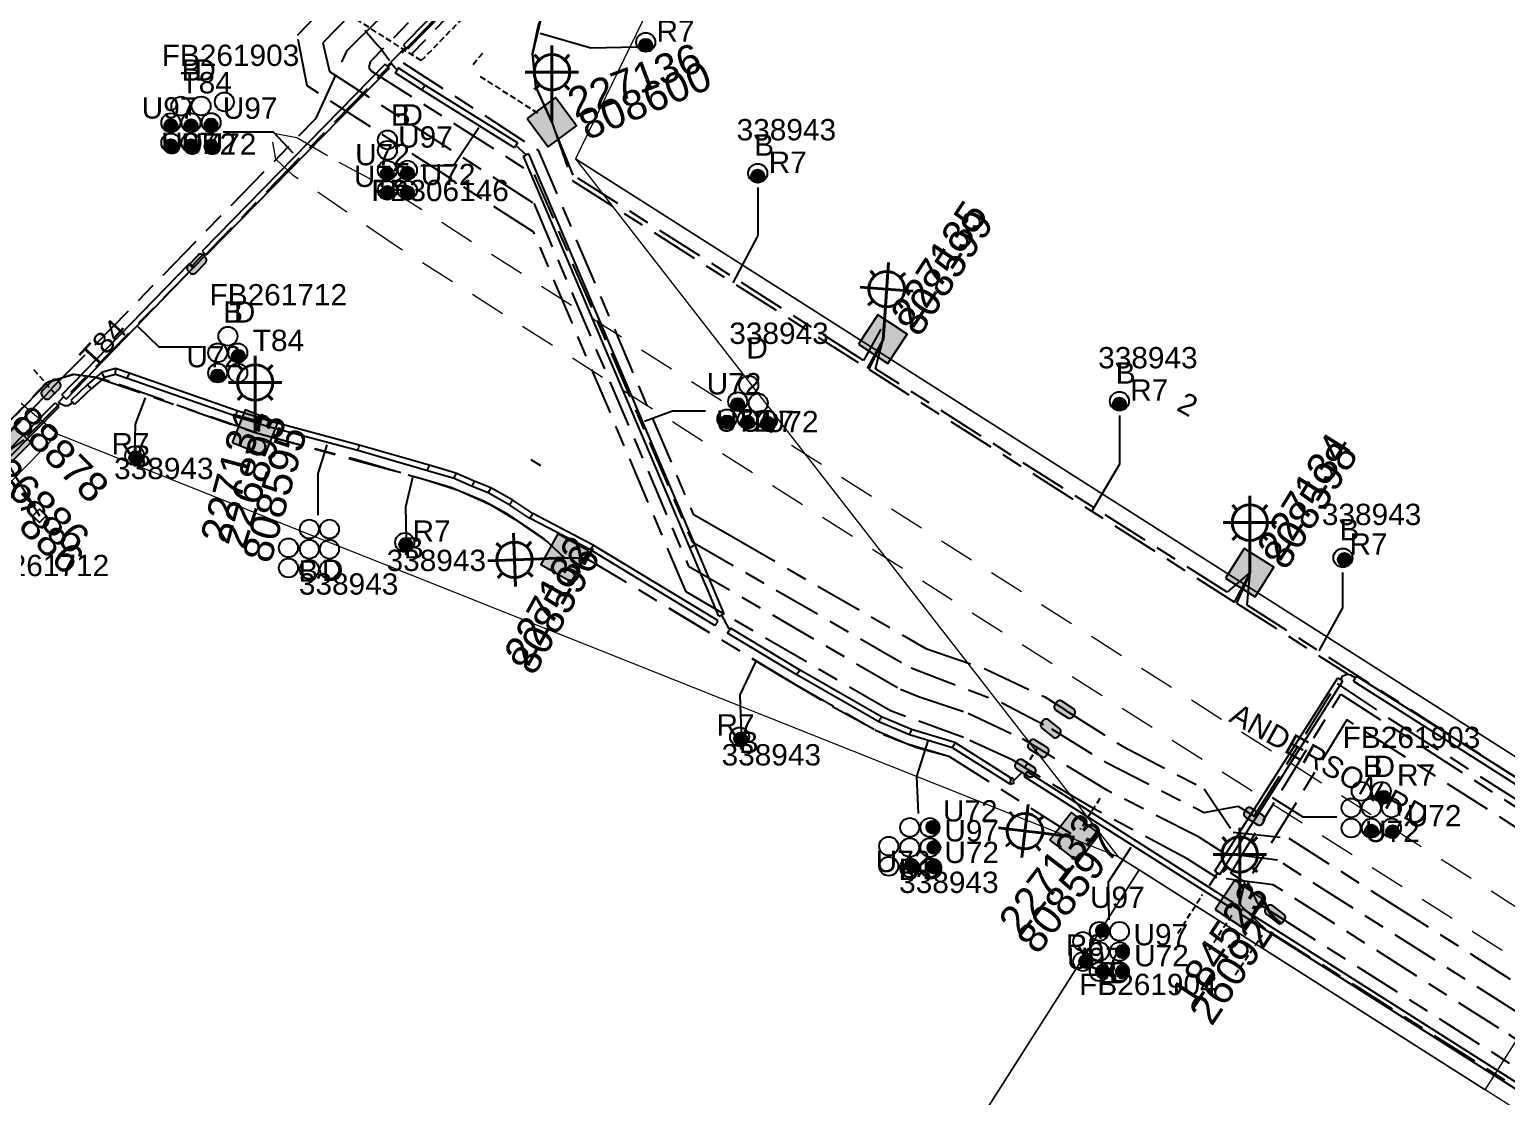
# Model space of a CAD drawing. Header units: metres. Extents: x 0 to 294317, y 0 to 6233398.
# Drawn here: x 292527 to 292651.6, y 6232156.4 to 6232246.5 of the extents above; entities that cross this region are included whole.
import ezdxf
from ezdxf.enums import TextEntityAlignment as Align

# ---------------------------------------------------------------- set-up
doc = ezdxf.new("R2010")
doc.units = ezdxf.units.M
for name, pattern in [('Cable Exist UG', [8.2, 4, -1.2, 1.8, -1.2]), ('Dash', [5, 3, -2]), ('DASHED', [0.75, 0.5, -0.25])]:
    doc.linetypes.add(name, pattern=pattern)
doc.layers.get('0').update_dxf_attribs({"color": 6})
for name, color, linetype in [('_User Miscellaneous2', 7, 'Continuous'), ('Duct_SP_EXT', 7, 'Continuous'), ('Equip_HV_EXT', 7, 'Continuous'), ('Equip_LV_EXT', 7, 'Continuous'), ('Equip_SP_SL_EXT', 7, 'Continuous'), ('Mains_HV_EXT', 7, 'Continuous'), ('Mains_LV_EXT', 7, 'Continuous'), ('Mains_SL_EXT', 7, 'Continuous'), ('Services_SP_EXT', 7, 'Continuous'), ('SupportsUG_SP_LV_EXT', 7, 'Continuous'), ('SupportsUG_SP_LV_SL_EXT', 7, 'Continuous'), ('Trench_SP_EXT', 7, 'Continuous')]:
    doc.layers.add(name, color=color, linetype=linetype)
for name, color, linetype, lineweight in [('Cadastre Developer_SP_EXT', 9, 'Continuous', 5), ('Cadastre Land Parcels_SP_EXT', 9, 'Continuous', 5), ('Cadastre Roads_SP_EXT', 9, 'Continuous', 5)]:
    doc.layers.add(name, color=color, linetype=linetype, lineweight=lineweight)
doc.layers.add('UNKNOWN_FEATURES', color=1, linetype='DASHED', plot=False)
doc.styles.add('COLUMN_LABEL', font='arial.ttf')
doc.styles.add('iecARIAL', font='arial.ttf', dxfattribs={"height": 2})
doc.styles.add('POLE_LABEL', font='arial.ttf')
doc.styles.get("Standard").update_dxf_attribs({"font": 'arial.ttf'})

# ---------------------------------------------------------------- blocks, each defined once
blk = doc.blocks.new('COLUMN_EXT')
blk.add_hatch(color=256).paths.add_polyline_path([(-1.49, 1.48), (-1.49, -1.49), (1.48, -1.49), (1.48, 1.48)])
blk.add_lwpolyline([(-1.49, -1.49), (1.48, -1.49), (1.48, 1.48), (-1.49, 1.48)], close=True)
for tag, height, style, flags, p in [('ASSET_NUM', 2.5, 'COLUMN_LABEL', 8, (2, 2)), ('STRUCTURE_PLANT_NUMBER', 0.2, 'POLE_LABEL', 9, (1.81, 0.03)), ('STREET_CODE', 0.2, 'COLUMN_LABEL', 9, (1.81, -0.2))]:
    blk.add_attdef(tag, text='', height=height, dxfattribs=dict(style=style, flags=flags)).set_placement(p, align=Align.MIDDLE_LEFT)
at = {"flags": 9}
for tag, p in [('COLUMN_TYPE', (1.81, -0.4)), ('OWNED_BY', (1.81, -0.6)), ('STATE', (1.81, -0.8)), ('USAGE', (1.81, -1)), ('LEGEND', (1.81, -1.2)), ('STREETNAME', (1.81, -1.6)), ('SUBURB', (1.81, -1.8)), ('LOCATION', (1.81, -1.4)), ('NOTES', (1.81, -2))]:
    blk.add_attdef(tag, text='', height=0.2, dxfattribs=at).set_placement(p, align=Align.MIDDLE_LEFT)
at = {"flags": 1}
blk.add_attdef('Z', (1.81, -2.35), '', height=0.2, dxfattribs=at)
blk = doc.blocks.new('PILLAR_EXT')
blk.add_hatch(color=256).paths.add_polyline_path([(-2.475, 0.99), (-2.475, -0.99), (2.475, -0.99), (2.475, 0.99)])
blk.add_lwpolyline([(-2.475, -0.99), (2.475, -0.99), (2.475, 0.99), (-2.475, 0.99)], close=True)
at = {"style": 'iecARIAL', "flags": 8}
blk.add_attdef('ASSET_NUM', (1.5, 3.5), '', height=2.5, dxfattribs=at)
for tag, p, flags in [('OWNED_BY', (0, -0.2), 9), ('STATE', (0, -0.4), 9), ('SUPPORT_TYPE', (0, -0.6), 9), ('USAGE', (0, -0.8), 9), ('LEGEND', (0, -1), 9), ('LOCATION', (0, -1.2), 9), ('NOTES', (0, -1.4), 9), ('STREETNAME', (0, -1.8), 9), ('SUBURB', (0, -2), 1), ('PARENT', (0, -1.6), 9)]:
    blk.add_attdef(tag, p, '', height=0.2, dxfattribs=dict(flags=flags))
blk = doc.blocks.new('DUCT_EXT')
blk.add_circle((0, 0.8), 0.8)
at = {"flags": 1}
blk.add_attdef('Z', (0, 0), '', height=0.2, dxfattribs=at)
at = {"flags": 9}
for tag, p in [('DUCT_CODE', (0, 0)), ('XSECT_TYPE', (0, -0.2)), ('STATE', (0, -0.6)), ('FB_REFERENCE', (0, -0.4)), ('NOTES', (0, -0.8))]:
    blk.add_attdef(tag, text='', height=0.2, dxfattribs=at).set_placement(p, align=Align.MIDDLE_LEFT)
blk = doc.blocks.new('SL_LANTERN_EXT')
at = {"lineweight": 40}
for p, q in [((0, 1.97), (0, 6.47)), ((-1.46, 5.68), (-1.06, 5.28)), ((1.46, 5.68), (1.06, 5.28)), ((-2.25, 4.22), (2.25, 4.22)), ((-1.46, 2.76), (-1.06, 3.16)), ((0, 0), (0, 2.72)), ((1.46, 2.76), (1.06, 3.16))]:
    blk.add_line(p, q, dxfattribs=at)
blk.add_circle((0, 4.22), 1.5, dxfattribs=at)
at = {"style": 'iecARIAL', "flags": 8}
blk.add_attdef('ASSET_NUM', (1.5, 1.5), '', height=2.5, dxfattribs=at)
for tag, p, height, flags in [('CONSTRUCTED_VOLTAGE', (0.98, -0.65), 0.2, 9), ('CONTROL_TYPE', (0.98, -0.85), 0.2, 9), ('LANTERN_PURPOSE', (0.98, -1.05), 0.2, 9), ('LANTERN_TYPE', (0.98, -1.25), 0.2, 9), ('LNUMBER', (2.18, -3.25), 2.5, 8), ('OPERATING_VOLTAGE', (0.98, -1.65), 0.2, 9), ('ORIENTATION', (0.98, -1.85), 0.2, 9), ('OWNED_BY', (0.98, -2.05), 0.2, 9), ('STATE', (0.98, -2.25), 0.2, 9), ('NO_PHASES', (0.98, -1.45), 0.2, 9), ('USAGE', (0.98, -2.45), 0.2, 9), ('CEXIST', (0.98, -2.65), 0.2, 9), ('CNEW', (0.98, -2.85), 0.2, 9), ('CNUMBER', (0.98, -3.05), 0.2, 9), ('CREMOVE', (0.98, -3.25), 0.2, 9), ('CREPLACE', (0.98, -3.45), 0.2, 9), ('LKINGHEIGHT', (0.98, -3.65), 0.2, 9), ('LBRACKET', (0.98, -3.85), 0.2, 9), ('LBRACKETVOCAB', (0.98, -4.05), 0.2, 9), ('LCATEGORY', (0.98, -4.25), 0.2, 9), ('LCHARGE1', (0.98, -4.45), 0.2, 9), ('LCHARGE1PERCENT', (0.98, -4.65), 0.2, 9), ('LCHARGE2', (0.98, -4.85), 0.2, 9), ('LCHARGE2PERCENT', (0.98, -5.05), 0.2, 9), ('LCHARGE3', (0.98, -5.25), 0.2, 9), ('LCHARGE3PERCENT', (0.98, -5.45), 0.2, 9), ('LEXIST', (0.98, -5.65), 0.2, 9), ('LLAMP', (0.98, -5.85), 0.2, 9), ('LLAMPVOCAB', (0.98, -6.05), 0.2, 9), ('LMAST', (0.98, -6.25), 0.2, 9), ('LMASTVOCAB', (0.98, -6.45), 0.2, 9), ('LNEW', (0.98, -6.65), 0.2, 9), ('LANTNUMBER', (0.98, -6.85), 0.2, 9), ('LOUTREACH', (0.98, -7.25), 0.2, 9), ('LOUTREACHVOCAB', (0.98, -7.45), 0.2, 9), ('LRATECODE', (0.98, -7.65), 0.2, 9), ('LREMOVE', (0.98, -7.85), 0.2, 9), ('LREPLACE', (0.98, -8.05), 0.2, 9), ('LTYPE', (0.98, -8.25), 0.2, 9), ('LTYPEVOCAB', (0.98, -8.45), 0.2, 9), ('LEGEND', (0.98, -8.65), 0.2, 9), ('LOCATION', (0.98, -8.85), 0.2, 9), ('STREETNAME', (0.98, -9.25), 0.2, 9), ('SUBURB', (0.98, -9.45), 0.2, 1), ('NOTES', (0.98, -9.05), 0.2, 9)]:
    blk.add_attdef(tag, p, '', height=height, dxfattribs=dict(flags=flags))
blk = doc.blocks.new('CCP_EXT')
at = {"flags": 9}
for tag, p in [('STATE', (0, -1.8)), ('LEGEND', (0, -1.4)), ('LIFE_SUPPORT', (0, -1.6)), ('NOTES', (0, -2))]:
    blk.add_attdef(tag, text='', height=0.2, dxfattribs=at).set_placement(p, align=Align.MIDDLE_LEFT)
blk.add_wipeout([(0, 0.57), (0.57, 0), (0, -0.57), (-0.57, 0)])
blk.add_lwpolyline([(-0.57, 0), (0, 0.57), (0.57, 0), (0, -0.57), (-0.57, 0)])
at = {"flags": 1}
blk.add_attdef('Z', (0, 0), '', height=0.2, dxfattribs=at)
at = {"flags": 9}
for tag, p in [('CCP_TYPE', (0, 0)), ('CONSTRUCTED_VOLTAGE', (0, -0.2)), ('OPERATING_VOLTAGE', (0, -0.6)), ('ORIENTATION', (0, -0.8)), ('OWNED_BY', (0, -1)), ('NO_PHASES', (0, -0.4)), ('USAGE', (0, -1.2))]:
    blk.add_attdef(tag, text='', height=0.2, dxfattribs=at).set_placement(p, align=Align.MIDDLE_LEFT)
blk = doc.blocks.new('HV_STJ_EXT')
h = blk.add_hatch(color=256)
edge = h.paths.add_edge_path()
edge.add_ellipse((-0.59, 0.13), major_axis=(0.226, 0.226), ratio=1, start_angle=45, end_angle=135)
edge.add_line((-0.91, 0.13), (-0.91, -0.13))
edge.add_ellipse((-0.59, -0.13), major_axis=(0.226, 0.226), ratio=1, start_angle=135, end_angle=225)
edge.add_line((-0.59, -0.45), (0.59, -0.45))
edge.add_ellipse((0.59, -0.13), major_axis=(-0.226, 0.226), ratio=1, start_angle=135, end_angle=225)
edge.add_line((0.91, -0.13), (0.91, 0.13))
edge.add_ellipse((0.59, 0.13), major_axis=(-0.226, 0.226), ratio=1, start_angle=225, end_angle=315)
edge.add_line((0.59, 0.45), (-0.59, 0.45))
blk.add_lwpolyline([(-0.91, 0.13), (-0.91, -0.13, 0.414214), (-0.59, -0.45), (0.59, -0.45, 0.414214), (0.91, -0.13), (0.91, 0.13, 0.414214), (0.59, 0.45), (-0.59, 0.45, 0.414214)], format="xyb", close=True)
for tag, flags, p in [('ORIENTATION', 9, (1.5, 0)), ('Z', 1, (1.5, -0.8)), ('USAGE', 9, (1.5, -0.2)), ('LEGEND', 9, (1.5, -0.4)), ('NOTES', 9, (1.5, -0.6))]:
    blk.add_attdef(tag, text='', height=0.2, dxfattribs=dict(flags=flags)).set_placement(p, align=Align.MIDDLE_LEFT)
blk = doc.blocks.new('LV_STJ_EXT')
h = blk.add_hatch(color=256)
edge = h.paths.add_edge_path()
edge.add_ellipse((-0.59, 0.13), major_axis=(0.226, 0.226), ratio=1, start_angle=45, end_angle=135)
edge.add_line((-0.91, 0.13), (-0.91, -0.13))
edge.add_ellipse((-0.59, -0.13), major_axis=(0.226, 0.226), ratio=1, start_angle=135, end_angle=225)
edge.add_line((-0.59, -0.45), (0.59, -0.45))
edge.add_ellipse((0.59, -0.13), major_axis=(-0.226, 0.226), ratio=1, start_angle=135, end_angle=225)
edge.add_line((0.91, -0.13), (0.91, 0.13))
edge.add_ellipse((0.59, 0.13), major_axis=(-0.226, 0.226), ratio=1, start_angle=225, end_angle=315)
edge.add_line((0.59, 0.45), (-0.59, 0.45))
blk.add_lwpolyline([(-0.91, 0.13), (-0.91, -0.13, 0.414214), (-0.59, -0.45), (0.59, -0.45, 0.414214), (0.91, -0.13), (0.91, 0.13, 0.414214), (0.59, 0.45), (-0.59, 0.45, 0.414214)], format="xyb", close=True)
at = {"flags": 1}
blk.add_attdef('Z', (0, 0), '', height=0.2, dxfattribs=at)
at = {"flags": 9}
for tag, p in [('ORIENTATION', (0, 0)), ('USAGE', (0, -0.2)), ('LEGEND', (0, -0.4)), ('NOTES', (0, -0.6))]:
    blk.add_attdef(tag, text='', height=0.2, dxfattribs=at).set_placement(p, align=Align.MIDDLE_LEFT)
blk = doc.blocks.new('CABLE_LARGE_EXT')
h = blk.add_hatch(color=256)
edge = h.paths.add_edge_path()
edge.add_arc((0, 0.55), 0.55, 0, 360)
blk.add_circle((0, 0.55), 0.55)
at = {"flags": 1}
blk.add_attdef('Z', (0, 0), '', height=0.2, dxfattribs=at)
at = {"flags": 9}
for tag, p in [('COND_CODE', (0, 0)), ('STATE', (0, -0.4)), ('XSECT_SIZE', (0, -0.6)), ('FB_REFERENCE', (0, -0.2)), ('NOTES', (0, -0.8))]:
    blk.add_attdef(tag, text='', height=0.2, dxfattribs=at).set_placement(p, align=Align.MIDDLE_LEFT)

msp = doc.modelspace()

# ---------------------------------------------------------------- linework, layer by layer
at = {"layer": 'Cadastre Developer_SP_EXT', "linetype": 'Dash'}
msp.add_lwpolyline([(292547.74, 6232237.72), (292549.53, 6232237.37), (292553.07, 6232235.3), (292557.54, 6232232.91), (292788.1, 6232085.97), (292815.67, 6232069.71), (292812.51, 6232065.86), (292811.23, 6232065.56), (292810.05, 6232065.89), (292808.86, 6232066.89), (292802.2, 6232071.54), (292786.15, 6232082.78), (292557.89, 6232228.24), (292549.27, 6232234.16), (292547.76, 6232235.54), (292547.5, 6232237)], dxfattribs=at)
at = {"layer": 'Cadastre Land Parcels_SP_EXT', "linetype": 'Continuous'}
for points in [[(292637.87, 6232336.64), (292601.18, 6232288.16), (292594, 6232278.67), (292573.05, 6232235.59), (292663.23, 6232178.18)], [(292549.49, 6232063.87), (292620.59, 6232175.57), (292620.59, 6232175.57), (292618.83, 6232176.68), (292529.34, 6232212.34), (292440.47, 6232121.47)], [(292788.53, 6232068.78), (292688.02, 6232132.69), (292655.11, 6232153.62), (292649.78, 6232157), (292620.59, 6232175.57), (292549.49, 6232063.87), (292722.42, 6231953.77)]]:
    msp.add_lwpolyline(points, dxfattribs=at)
at = {"layer": 'Cadastre Roads_SP_EXT', "linetype": 'Continuous'}
msp.add_lwpolyline([(292663.23, 6232178.18), (292573.05, 6232235.59), (292618.83, 6232176.68), (292620.59, 6232175.57), (292649.78, 6232157), (292663.23, 6232178.18)], close=True, dxfattribs=at)
at = {"layer": 'Duct_SP_EXT'}
for p, q in [((292588.3, 6232275.49), (292558.53, 6232245.19)), ((292588.65, 6232275.17), (292558.88, 6232244.85)), ((292558.53, 6232245.19), (292558.71, 6232245.02)), ((292558.88, 6232244.85), (292558.71, 6232245.02)), ((292557, 6232243.56), (292541.56, 6232227.78)), ((292557.34, 6232243.22), (292541.9, 6232227.45)), ((292557, 6232243.56), (292557.17, 6232243.39)), ((292557.34, 6232243.22), (292557.17, 6232243.39)), ((292558.09, 6232243.25), (292557.96, 6232243.04)), ((292560.35, 6232241.8), (292558.09, 6232243.25)), ((292557.83, 6232242.84), (292557.96, 6232243.04)), ((292560.1, 6232241.39), (292557.83, 6232242.84)), ((292560.1, 6232241.39), (292560.23, 6232241.6)), ((292567.9, 6232236.52), (292560.1, 6232241.39)), ((292560.35, 6232241.8), (292560.23, 6232241.6)), ((292568.15, 6232236.93), (292560.35, 6232241.8)), ((292567.9, 6232236.52), (292568.02, 6232236.72)), ((292568.15, 6232236.93), (292568.02, 6232236.72)), ((292568.67, 6232235.81), (292568.89, 6232235.91)), ((292582.69, 6232202.78), (292568.67, 6232235.81)), ((292569.11, 6232236), (292568.89, 6232235.91)), ((292583.14, 6232202.97), (292569.11, 6232236)), ((292541.56, 6232227.78), (292541.73, 6232227.61)), ((292541.9, 6232227.45), (292541.73, 6232227.61)), ((292529.72, 6232215.65), (292540.43, 6232226.68)), ((292530.07, 6232215.31), (292540.77, 6232226.35)), ((292540.43, 6232226.68), (292540.5, 6232226.76)), ((292540.43, 6232226.68), (292540.6, 6232226.52)), ((292540.5, 6232226.76), (292540.67, 6232226.59)), ((292540.77, 6232226.35), (292540.6, 6232226.52)), ((292540.84, 6232226.42), (292540.67, 6232226.59)), ((292540.77, 6232226.35), (292540.84, 6232226.42)), ((292533.06, 6232217.56), (292531.88, 6232216.53)), ((292533.3, 6232217.13), (292532.2, 6232216.17)), ((292534.25, 6232217.88), (292533.06, 6232217.56)), ((292533.06, 6232217.56), (292533.18, 6232217.34)), ((292533.3, 6232217.13), (292533.18, 6232217.34)), ((292534.23, 6232217.38), (292533.3, 6232217.13)), ((292534.23, 6232217.38), (292534.24, 6232217.63)), ((292535.23, 6232217.03), (292534.23, 6232217.38)), ((292534.25, 6232217.88), (292534.24, 6232217.63)), ((292535.39, 6232217.48), (292534.25, 6232217.88)), ((292535.23, 6232217.03), (292535.31, 6232217.26)), ((292535.39, 6232217.48), (292535.31, 6232217.26)), ((292544.51, 6232214.32), (292535.39, 6232217.48)), ((292531.88, 6232216.53), (292530.46, 6232215.19)), ((292532.2, 6232216.17), (292530.79, 6232214.85)), ((292531.88, 6232216.53), (292532.04, 6232216.35)), ((292532.2, 6232216.17), (292532.04, 6232216.35)), ((292544.36, 6232213.86), (292535.23, 6232217.03)), ((292524.78, 6232210.56), (292529.14, 6232214.99)), ((292525.13, 6232210.22), (292529.48, 6232214.66)), ((292529.14, 6232214.99), (292529.31, 6232214.82)), ((292529.48, 6232214.66), (292529.31, 6232214.82)), ((292529.72, 6232215.65), (292529.9, 6232215.48)), ((292530.07, 6232215.31), (292529.9, 6232215.48)), ((292530.46, 6232215.19), (292530.63, 6232215.02)), ((292530.79, 6232214.85), (292530.63, 6232215.02)), ((292544.36, 6232213.86), (292544.43, 6232214.09)), ((292544.36, 6232213.86), (292544.43, 6232214.09)), ((292547.03, 6232213), (292544.36, 6232213.86)), ((292544.36, 6232213.86), (292544.36, 6232213.86)), ((292544.51, 6232214.32), (292544.43, 6232214.09)), ((292544.51, 6232214.32), (292544.43, 6232214.09)), ((292547.16, 6232213.46), (292544.51, 6232214.32)), ((292544.51, 6232214.32), (292544.51, 6232214.32)), ((292547.16, 6232213.46), (292547.09, 6232213.23)), ((292554.81, 6232211.42), (292547.16, 6232213.46)), ((292547.03, 6232213), (292547.09, 6232213.23)), ((292554.68, 6232210.96), (292547.03, 6232213)), ((292554.68, 6232210.96), (292554.75, 6232211.19)), ((292560.56, 6232209.26), (292554.68, 6232210.96)), ((292554.81, 6232211.42), (292554.75, 6232211.19)), ((292560.7, 6232209.72), (292554.81, 6232211.42)), ((292560.7, 6232209.72), (292560.63, 6232209.49)), ((292562.96, 6232209.04), (292560.7, 6232209.72)), ((292560.56, 6232209.26), (292560.63, 6232209.49)), ((292562.8, 6232208.59), (292560.56, 6232209.26)), ((292562.8, 6232208.59), (292562.88, 6232208.81)), ((292564.32, 6232207.94), (292562.8, 6232208.59)), ((292562.96, 6232209.04), (292562.88, 6232208.81)), ((292564.5, 6232208.38), (292562.96, 6232209.04)), ((292564.5, 6232208.38), (292564.41, 6232208.16)), ((292565.89, 6232207.81), (292564.5, 6232208.38)), ((292564.32, 6232207.94), (292564.41, 6232208.16)), ((292565.69, 6232207.38), (292564.32, 6232207.94)), ((292565.69, 6232207.38), (292565.79, 6232207.59)), ((292567.51, 6232206.36), (292565.69, 6232207.38)), ((292565.89, 6232207.81), (292565.79, 6232207.59)), ((292567.76, 6232206.77), (292565.89, 6232207.81)), ((292567.51, 6232206.36), (292567.63, 6232206.57)), ((292569.2, 6232205.23), (292567.51, 6232206.36)), ((292567.76, 6232206.77), (292567.63, 6232206.57)), ((292569.45, 6232205.64), (292567.76, 6232206.77)), ((292569.2, 6232205.23), (292569.32, 6232205.43)), ((292569.21, 6232205.22), (292569.2, 6232205.23)), ((292569.21, 6232205.22), (292569.32, 6232205.43)), ((292574.3, 6232202.57), (292569.21, 6232205.22)), ((292569.44, 6232205.64), (292569.32, 6232205.43)), ((292569.45, 6232205.64), (292569.32, 6232205.43)), ((292574.54, 6232202.98), (292569.44, 6232205.64)), ((292569.44, 6232205.64), (292569.45, 6232205.64)), ((292574.3, 6232202.57), (292574.42, 6232202.78)), ((292584.81, 6232196.2), (292574.3, 6232202.57)), ((292574.54, 6232202.98), (292574.42, 6232202.78)), ((292585.06, 6232196.61), (292574.54, 6232202.98)), ((292582.69, 6232202.78), (292582.91, 6232202.88)), ((292585.15, 6232196.99), (292582.69, 6232202.78)), ((292583.14, 6232202.97), (292582.91, 6232202.88)), ((292585.59, 6232197.17), (292583.14, 6232202.97)), ((292585.59, 6232197.17), (292585.37, 6232197.08)), ((292584.81, 6232196.2), (292584.93, 6232196.4)), ((292585.06, 6232196.61), (292584.93, 6232196.4)), ((292585.15, 6232196.99), (292585.37, 6232197.08)), ((292586.12, 6232195.97), (292586, 6232195.77)), ((292591.95, 6232192.45), (292586.12, 6232195.97)), ((292585.88, 6232195.56), (292586, 6232195.77)), ((292591.71, 6232192.03), (292585.88, 6232195.56)), ((292591.71, 6232192.03), (292591.83, 6232192.24)), ((292591.95, 6232192.45), (292591.83, 6232192.24)), ((292598.86, 6232188.5), (292591.95, 6232192.45)), ((292598.65, 6232188.07), (292591.71, 6232192.03)), ((292626.98, 6232175.45), (292637.37, 6232191.77)), ((292627.39, 6232175.19), (292637.78, 6232191.52)), ((292637.37, 6232191.77), (292637.58, 6232191.65)), ((292637.78, 6232191.52), (292637.58, 6232191.65)), ((292638.69, 6232191.5), (292638.82, 6232191.71)), ((292638.69, 6232191.5), (292664.57, 6232175.03)), ((292638.95, 6232191.91), (292638.82, 6232191.71)), ((292638.95, 6232191.91), (292664.83, 6232175.44)), ((292598.86, 6232188.5), (292598.76, 6232188.29)), ((292601.39, 6232187.41), (292598.86, 6232188.5)), ((292598.65, 6232188.07), (292598.76, 6232188.29)), ((292601.22, 6232186.96), (292598.65, 6232188.07)), ((292601.22, 6232186.96), (292601.31, 6232187.18)), ((292601.39, 6232187.41), (292601.31, 6232187.18)), ((292605.06, 6232186.31), (292601.39, 6232187.41)), ((292604.86, 6232185.86), (292601.22, 6232186.96)), ((292604.86, 6232185.86), (292604.96, 6232186.09)), ((292605.06, 6232186.31), (292604.96, 6232186.09)), ((292609.8, 6232183.3), (292605.06, 6232186.31)), ((292609.71, 6232182.79), (292604.86, 6232185.86)), ((292610.89, 6232183.45), (292611.02, 6232183.65)), ((292610.89, 6232183.45), (292628.31, 6232172.38)), ((292611.15, 6232183.86), (292611.02, 6232183.65)), ((292611.15, 6232183.86), (292628.57, 6232172.78)), ((292609.95, 6232183.33), (292609.71, 6232183.28)), ((292609.71, 6232183.28), (292609.8, 6232183.3)), ((292609.71, 6232183.28), (292609.75, 6232183.05)), ((292609.71, 6232182.79), (292609.75, 6232183.05)), ((292609.8, 6232182.81), (292609.71, 6232182.79)), ((292609.8, 6232183.3), (292609.75, 6232183.05)), ((292609.8, 6232182.81), (292609.75, 6232183.05)), ((292610.03, 6232182.85), (292609.8, 6232182.81)), ((292609.95, 6232183.33), (292609.99, 6232183.09)), ((292610.03, 6232182.85), (292609.99, 6232183.09)), ((292626.98, 6232175.45), (292627.18, 6232175.32)), ((292627.39, 6232175.19), (292627.18, 6232175.32)), ((292628.31, 6232172.38), (292628.44, 6232172.58)), ((292628.57, 6232172.78), (292628.44, 6232172.58)), ((292629.34, 6232172.29), (292629.21, 6232172.09)), ((292629.34, 6232172.29), (292679.58, 6232140.35)), ((292629.08, 6232171.89), (292629.21, 6232172.09)), ((292629.08, 6232171.89), (292679.32, 6232139.94))]:
    msp.add_line(p, q, dxfattribs=at)
for points in [[(292578.21, 6232245), (292574.35, 6232244.92), (292570.06, 6232246.17)], [(292540.52, 6232240.16), (292540.52, 6232239.24)], [(292543.32, 6232237.86), (292547.54, 6232237.86), (292549.19, 6232236.08)], [(292559.99, 6232235.01), (292562.76, 6232235.01), (292564.89, 6232238.23)], [(292588.42, 6232233.17), (292588.42, 6232229.11), (292586.31, 6232225.13)], [(292541.59, 6232219.7), (292537.92, 6232219.7), (292536.14, 6232221.4)], [(292535.87, 6232210.82), (292535.93, 6232213.2), (292536.77, 6232215.42)], [(292584.01, 6232214.29), (292581.23, 6232214.29), (292578.88, 6232213.42)], [(292618.93, 6232213.93), (292618.93, 6232209.8), (292616.6, 6232205.84)], [(292551.34, 6232205.5), (292551.34, 6232209.03), (292552.1, 6232211.43)], [(292558.78, 6232203.52), (292558.72, 6232206.22), (292559.31, 6232208.72)], [(292637.74, 6232200.67), (292637.74, 6232197.7), (292635.75, 6232194.06)], [(292587.04, 6232187.1), (292586.94, 6232190.34), (292588.28, 6232193.18)], [(292601.98, 6232180.32), (292601.84, 6232183.46), (292602.82, 6232186.55)], [(292637.26, 6232180.01), (292634.44, 6232180.01), (292631.86, 6232181.64)], [(292618.06, 6232171.36), (292618.01, 6232174.57), (292619.91, 6232177.49)]]:
    msp.add_lwpolyline(points, dxfattribs=at)
at = {"layer": 'Mains_HV_EXT', "linetype": 'Cable Exist UG'}
for points in [[(292528.85, 6232216.19), (292532.54, 6232219.9), (292551.16, 6232239.01), (292553.78, 6232244.72), (292556.82, 6232247.74), (292588.42, 6232280.11), (292589.47, 6232281.86)], [(292559.79, 6232253.62), (292551.73, 6232245.36), (292552.28, 6232242.94), (292569.52, 6232231.84), (292582.58, 6232201.21), (292600.47, 6232190.81), (292601.99, 6232190.2), (292606.18, 6232188.79), (292610.73, 6232186.65), (292612.12, 6232185.81)], [(292562.55, 6232250.81), (292555.73, 6232243.76), (292555.61, 6232243.3), (292555.83, 6232242.99), (292569.57, 6232234.25), (292582.88, 6232203.26), (292601.35, 6232192.61), (292608.98, 6232189.71), (292613.11, 6232187.53)], [(292563.99, 6232249.37), (292558.51, 6232243.69), (292569.9, 6232236.3), (292582.98, 6232205.59), (292586.4, 6232203.62), (292602.6, 6232194.26), (292607.67, 6232192.51), (292612.63, 6232190.17), (292614.32, 6232189.11)], [(292614.33, 6232189.08), (292619.19, 6232186.01), (292626.07, 6232182.42), (292628.52, 6232178.75), (292633.23, 6232178.24), (292641.6, 6232172.91), (292722.89, 6232121.17), (292722.89, 6232121.17), (292729.14, 6232117.2), (292797.44, 6232073.74)], [(292613.21, 6232187.47), (292617.85, 6232184.62), (292626.09, 6232180.4), (292628.96, 6232180.95), (292630.31, 6232180.09)], [(292796.23, 6232072.22), (292725.44, 6232117.17), (292721.7, 6232119.55), (292721.7, 6232119.55), (292632.28, 6232176.4), (292627.8, 6232176.95), (292625.6, 6232178.35), (292617.92, 6232182.27), (292612.09, 6232185.83)], [(292790.62, 6232073.38), (292725.48, 6232114.82), (292692.29, 6232135.89), (292650.94, 6232162.21), (292631.9, 6232174.31), (292627.17, 6232174.9), (292624.65, 6232176.49), (292616.74, 6232180.74), (292611.02, 6232184.14)], [(292632.07, 6232171.82), (292722.39, 6232114.37)]]:
    msp.add_lwpolyline(points, dxfattribs=at)
for points in [[(292630.31, 6232180.09), (292637.29, 6232191.3), (292642.44, 6232187.86), (292642.44, 6232187.86), (292664.91, 6232173.56), (292669.39, 6232173.06), (292669.39, 6232173.06, 0.208471), (292680.41, 6232178.68), (292680.41, 6232178.68), (292680.51, 6232178.81), (292709.04, 6232222.12)], [(292714.38, 6232204.38), (292693.2, 6232172.1), (292693.15, 6232172), (292693.15, 6232172, 0.043168), (292692.07, 6232169.57), (292692.07, 6232169.57), (292691.6, 6232167.92), (292691.6, 6232167.92, 0.227198), (292694.59, 6232154.96), (292694.59, 6232154.96), (292689.79, 6232157.83), (292689.79, 6232157.83), (292671.02, 6232169.78), (292668.68, 6232171.19), (292663.82, 6232171.88), (292663.82, 6232171.88), (292638.12, 6232188.23), (292629.75, 6232174.59), (292630.55, 6232172.8), (292632.06, 6232171.82)]]:
    msp.add_lwpolyline(points, format="xyb", dxfattribs=at)
at = {"layer": 'Mains_LV_EXT', "linetype": 'Cable Exist UG'}
for points in [[(292589.47, 6232281.86), (292592.18, 6232279.51), (292589.77, 6232276.77), (292542.31, 6232227.98), (292541.09, 6232226.7)], [(292541.09, 6232226.7), (292526.52, 6232211.87), (292524.56, 6232210.46)]]:
    msp.add_lwpolyline(points, dxfattribs=at)
at = {"layer": 'Mains_SL_EXT', "linetype": 'Cable Exist UG'}
for points in [[(292571.06, 6232238.67), (292569.7, 6232241.66), (292569.41, 6232244.45), (292569.89, 6232246.76), (292571.18, 6232250.36), (292572.83, 6232252.93)], [(292598.81, 6232221.2), (292597.35, 6232218.57), (292572.86, 6232234.19), (292571.06, 6232238.67)], [(292629.93, 6232200.66), (292628.03, 6232199), (292598.35, 6232217.85), (292598.99, 6232220.37)], [(292546.02, 6232212.48), (292533.71, 6232216.81), (292532.44, 6232217.16), (292530.74, 6232217.38), (292528.54, 6232216.72), (292521.57, 6232209.59)], [(292546.02, 6232212.48), (292554.48, 6232210.23), (292560.34, 6232208.53), (292562.54, 6232207.87), (292564.02, 6232207.24), (292565.36, 6232206.69), (292567.11, 6232205.72), (292569.18, 6232204.32), (292570.42, 6232203.49), (292572.12, 6232201.91)], [(292572.12, 6232201.91), (292573.9, 6232201.92), (292590.34, 6232191.96), (292594.73, 6232189.37), (292599.02, 6232187), (292601.84, 6232185.9), (292604.54, 6232185.17), (292615.18, 6232178.42)], [(292629.93, 6232200.66), (292629.67, 6232197.95), (292661.82, 6232177.34), (292665, 6232175.44)], [(292629.12, 6232172.84), (292629.52, 6232174.54), (292628.33, 6232175.3), (292637.6, 6232190.39), (292637.6, 6232190.39), (292662.69, 6232174.22), (292665.09, 6232175.35)], [(292679.59, 6232140.36), (292676.64, 6232141.92), (292631.29, 6232170.55), (292629.06, 6232172.68)]]:
    msp.add_lwpolyline(points, dxfattribs=at)
at = {"layer": 'Trench_SP_EXT', "linetype": 'Cable Exist UG'}
for points in [[(292572.83, 6232252.93), (292571.05, 6232250.01), (292570.16, 6232247.49), (292569.41, 6232244.45), (292569.7, 6232241.66), (292571.06, 6232238.67)], [(292557.15, 6232243.41), (292558.71, 6232245.02)], [(292558.03, 6232243), (292557.51, 6232243.6)], [(292571.06, 6232238.67), (292572.76, 6232233.76), (292572.76, 6232233.76), (292597.69, 6232217.88), (292599.04, 6232220.38)], [(292568.02, 6232236.72), (292568.89, 6232235.91)], [(292541.73, 6232227.61), (292541.38, 6232227.26), (292541.14, 6232227), (292540.65, 6232226.46)], [(292599.04, 6232220.38), (292597.79, 6232217.82), (292628.65, 6232198.17), (292629.94, 6232200.58)], [(292521.57, 6232209.59), (292528.4, 6232216.69), (292530.63, 6232217.41), (292532.53, 6232217.16), (292546.02, 6232212.48)], [(292529.41, 6232215), (292529.86, 6232215.49)], [(292529.55, 6232214.95), (292529.94, 6232214.75), (292530.25, 6232214.75), (292530.63, 6232215.02)], [(292546.02, 6232212.48), (292560.34, 6232208.53), (292563.15, 6232207.61), (292565.91, 6232206.38), (292567.96, 6232205.14), (292570.7, 6232203.23), (292572.12, 6232201.91)], [(292570.12, 6232209.67), (292569.31, 6232210.18)], [(292572.12, 6232201.91), (292573.9, 6232201.92), (292591.33, 6232191.38), (292598.31, 6232187.39), (292600.96, 6232186.24), (292604.54, 6232185.17), (292615.18, 6232178.42)], [(292629.94, 6232200.58), (292628.8, 6232198.08), (292638.26, 6232192.05)], [(292585.37, 6232197.08), (292585.99, 6232195.9)], [(292637.6, 6232191.64), (292637.79, 6232191.94), (292638.14, 6232192.09), (292638.43, 6232192.03), (292638.78, 6232191.81)], [(292609.99, 6232183.09), (292610.71, 6232183.79), (292611.12, 6232183.52)], [(292627.24, 6232175.36), (292626.5, 6232174.23)], [(292629.21, 6232172.09), (292628.44, 6232172.58)]]:
    msp.add_lwpolyline(points, dxfattribs=at)
msp.add_lwpolyline([(292555.27, 6232246.44), (292556.44, 6232245.09), (292556.44, 6232245.09, -0.004113), (292557.36, 6232243.86)], format="xyb", dxfattribs=at)
at = {"layer": 'UNKNOWN_FEATURES'}
for points in [[(292560.04, 6232243.87), (292554.25, 6232247.55)], [(292560.04, 6232243.87), (292563.53, 6232247.45)], [(292564.41, 6232243.55), (292565.38, 6232244.7)], [(292565, 6232242.54), (292570.03, 6232239.34)], [(292527.33, 6232217.81), (292529.18, 6232215.72)], [(292612.02, 6232185.91), (292610.96, 6232184.2)], [(292617.29, 6232181.58), (292615.62, 6232178.98)], [(292623.86, 6232170.22), (292625.95, 6232173.49)], [(292626.49, 6232168.81), (292628.46, 6232171.82)], [(292628.69, 6232166.72), (292630.98, 6232170.07)]]:
    msp.add_lwpolyline(points, dxfattribs=at)

# ---------------------------------------------------------------- block references
at = {"layer": 'Duct_SP_EXT'}
for name, p in [('DUCT_EXT', (292578.97, 6232244.62)), ('CABLE_LARGE_EXT', (292578.97, 6232244.62)), ('DUCT_EXT', (292539.76, 6232239.23)), ('DUCT_EXT', (292541.46, 6232239.24)), ('DUCT_EXT', (292543.42, 6232239.59)), ('DUCT_EXT', (292538.91, 6232237.83)), ('CABLE_LARGE_EXT', (292538.91, 6232237.83)), ('DUCT_EXT', (292540.61, 6232237.83)), ('CABLE_LARGE_EXT', (292540.61, 6232237.83)), ('DUCT_EXT', (292542.31, 6232237.84)), ('CABLE_LARGE_EXT', (292542.3, 6232237.89)), ('DUCT_EXT', (292538.91, 6232236.13)), ('CABLE_LARGE_EXT', (292538.91, 6232236.13)), ('DUCT_EXT', (292540.61, 6232236.13)), ('CABLE_LARGE_EXT', (292540.61, 6232236.13)), ('CABLE_LARGE_EXT', (292542.31, 6232236.11)), ('DUCT_EXT', (292557.18, 6232236.38)), ('DUCT_EXT', (292557.18, 6232235.5)), ('DUCT_EXT', (292557.17, 6232233.83)), ('CABLE_LARGE_EXT', (292557.17, 6232233.77)), ('DUCT_EXT', (292558.87, 6232233.83)), ('CABLE_LARGE_EXT', (292558.87, 6232233.83)), ('DUCT_EXT', (292588.42, 6232233.57)), ('CABLE_LARGE_EXT', (292588.42, 6232233.57)), ('DUCT_EXT', (292557.17, 6232232.13)), ('CABLE_LARGE_EXT', (292557.17, 6232232.19)), ('DUCT_EXT', (292558.87, 6232232.13)), ('CABLE_LARGE_EXT', (292558.87, 6232232.19)), ('DUCT_EXT', (292543.72, 6232219.81)), ('DUCT_EXT', (292542.86, 6232218.41)), ('DUCT_EXT', (292544.56, 6232218.41)), ('DUCT_EXT', (292542.86, 6232216.71)), ('DUCT_EXT', (292544.56, 6232216.71)), ('CABLE_LARGE_EXT', (292544.6, 6232218.37)), ('CABLE_LARGE_EXT', (292542.86, 6232216.71)), ('DUCT_EXT', (292587.66, 6232215.68)), ('DUCT_EXT', (292586.73, 6232214.29)), ('DUCT_EXT', (292618.93, 6232214.33)), ('CABLE_LARGE_EXT', (292586.73, 6232214.29)), ('DUCT_EXT', (292588.46, 6232214.17)), ('CABLE_LARGE_EXT', (292618.93, 6232214.33)), ('DUCT_EXT', (292585.82, 6232212.83)), ('CABLE_LARGE_EXT', (292585.82, 6232212.83)), ('DUCT_EXT', (292587.55, 6232212.81)), ('CABLE_LARGE_EXT', (292587.55, 6232212.81)), ('DUCT_EXT', (292589.25, 6232212.72)), ('CABLE_LARGE_EXT', (292589.25, 6232212.72)), ('DUCT_EXT', (292535.86, 6232209.73)), ('CABLE_LARGE_EXT', (292535.95, 6232209.81)), ('DUCT_EXT', (292558.64, 6232202.41)), ('CABLE_LARGE_EXT', (292558.72, 6232202.49)), ('DUCT_EXT', (292637.79, 6232201.1)), ('CABLE_LARGE_EXT', (292637.91, 6232201.22)), ('DUCT_EXT', (292586.89, 6232185.99)), ('CABLE_LARGE_EXT', (292586.98, 6232186.07)), ('CABLE_LARGE_EXT', (292603.2, 6232178.62)), ('CABLE_LARGE_EXT', (292640.19, 6232178.3)), ('CABLE_LARGE_EXT', (292603.28, 6232176.91)), ('CABLE_LARGE_EXT', (292601.49, 6232175.31)), ('CABLE_LARGE_EXT', (292603.24, 6232175.27)), ('CABLE_LARGE_EXT', (292617.51, 6232169.91))]:
    msp.add_blockref(name, p, dxfattribs=at)
for name, p, rotation in [('DUCT_EXT', (292551.39, 6232204.33), 90.0000000000002), ('DUCT_EXT', (292553.09, 6232204.33), 90.0000000000002), ('DUCT_EXT', (292549.63, 6232202.75), 90.0000000000002), ('DUCT_EXT', (292551.39, 6232202.63), 90.0000000000002), ('DUCT_EXT', (292553.09, 6232202.63), 90.0000000000002), ('DUCT_EXT', (292549.63, 6232201.05), 90.0000000000002), ('DUCT_EXT', (292551.39, 6232200.93), 90.0000000000002), ('DUCT_EXT', (292553.09, 6232200.93), 90.0000000000002), ('DUCT_EXT', (292639.33, 6232181.4), 359.9662908800659), ('DUCT_EXT', (292641.03, 6232181.4), 359.9662908800659), ('CABLE_LARGE_EXT', (292640.67, 6232181.7), 269.9999999999998), ('DUCT_EXT', (292638.48, 6232180), 359.9662908800659), ('DUCT_EXT', (292640.18, 6232180), 359.9662908800659), ('DUCT_EXT', (292641.88, 6232180), 359.9662908800659), ('DUCT_EXT', (292602.04, 6232179.15), 90.0000000000002), ('DUCT_EXT', (292603.74, 6232179.15), 90.0000000000002), ('DUCT_EXT', (292638.48, 6232178.3), 359.9662908800659), ('DUCT_EXT', (292640.18, 6232178.3), 359.9662908800659), ('DUCT_EXT', (292641.88, 6232178.3), 359.9662908800659), ('CABLE_LARGE_EXT', (292641.43, 6232178.79), 269.9999999999998), ('DUCT_EXT', (292600.27, 6232177.57), 90.0000000000002), ('DUCT_EXT', (292602.04, 6232177.45), 90.0000000000002), ('DUCT_EXT', (292603.74, 6232177.45), 90.0000000000002), ('DUCT_EXT', (292600.27, 6232175.87), 90.0000000000002), ('DUCT_EXT', (292602.04, 6232175.75), 90.0000000000002), ('DUCT_EXT', (292603.74, 6232175.75), 90.0000000000002), ('DUCT_EXT', (292618.04, 6232170.38), 90.0000000000002), ('DUCT_EXT', (292619.74, 6232170.38), 90.0000000000002), ('DUCT_EXT', (292616.64, 6232169.53), 90.0000000000002), ('DUCT_EXT', (292616.64, 6232167.83), 90.0000000000002), ('DUCT_EXT', (292618.04, 6232168.68), 90.0000000000002), ('DUCT_EXT', (292619.74, 6232168.68), 90.0000000000002), ('CABLE_LARGE_EXT', (292619.74, 6232168.68), 90.0000000000002), ('CABLE_LARGE_EXT', (292616.64, 6232167.83), 90.0000000000002), ('DUCT_EXT', (292618.04, 6232166.98), 90.0000000000002), ('CABLE_LARGE_EXT', (292618.04, 6232166.98), 90.0000000000002), ('DUCT_EXT', (292619.74, 6232166.98), 90.0000000000002), ('CABLE_LARGE_EXT', (292619.74, 6232166.98), 90.0000000000002)]:
    msp.add_blockref(name, p, dxfattribs=dict(at, rotation=rotation))
at = {"layer": 'Equip_HV_EXT'}
for p, rotation in [((292528.8, 6232216.12), 45.94257533688131), ((292614.32, 6232189.11), 147.5282353168731), ((292613.14, 6232187.51), 321.3332909081114), ((292612.09, 6232185.83), 327.491177407708), ((292611, 6232184.15), 327.5626782159792), ((292630.31, 6232180.09), 327.4259431441291), ((292632.07, 6232171.82), 322.6473756451114)]:
    msp.add_blockref('HV_STJ_EXT', p, dxfattribs=dict(at, rotation=rotation))
at = {"layer": 'Equip_LV_EXT', "rotation": 46.1107898015234}
msp.add_blockref('LV_STJ_EXT', (292541.09, 6232226.7), dxfattribs=at)
at = {"layer": 'Equip_SP_SL_EXT'}
ref = msp.add_blockref('SL_LANTERN_EXT', (292571.06, 6232238.67), dxfattribs=at)
ref.add_attrib('ASSET_NUM', '227136', dxfattribs={"layer": '0', "height": 2.5, "rotation": 20.5909, "style": 'iecARIAL'}).set_placement((292572.56, 6232240.17), align=Align.MIDDLE_LEFT)
ref = msp.add_blockref('SL_LANTERN_EXT', (292598.99, 6232220.37), dxfattribs=dict(at, rotation=355.8608106538932))
ref.add_attrib('ASSET_NUM', '227135', dxfattribs={"layer": '0', "height": 2.5, "rotation": 56.6364, "style": 'iecARIAL'}).set_placement((292600.49, 6232221.87), align=Align.MIDDLE_LEFT)
ref = msp.add_blockref('SL_LANTERN_EXT', (292546.02, 6232212.48), dxfattribs=at)
ref.add_attrib('ASSET_NUM', '227131', dxfattribs={"layer": '0', "height": 2.5, "rotation": 74.9217, "style": 'iecARIAL'}).set_placement((292547.52, 6232213.98), align=Align.BOTTOM_RIGHT)
ref = msp.add_blockref('SL_LANTERN_EXT', (292546.02, 6232212.48), dxfattribs=at)
ref.add_attrib('ASSET_NUM', '226893', dxfattribs={"layer": '0', "height": 2.5, "rotation": 71.9772, "style": 'iecARIAL'}).set_placement((292547.52, 6232213.98), align=Align.MIDDLE_RIGHT)
ref = msp.add_blockref('SL_LANTERN_EXT', (292521.57, 6232209.59), dxfattribs=at)
ref.add_attrib('ASSET_NUM', '226886', dxfattribs={"layer": '0', "height": 2.5, "rotation": 315.712, "style": 'iecARIAL'}).set_placement((292523.07, 6232211.09), align=Align.MIDDLE_LEFT)
ref = msp.add_blockref('SL_LANTERN_EXT', (292629.93, 6232200.66), dxfattribs=at)
ref.add_attrib('ASSET_NUM', '227134', dxfattribs={"layer": '0', "height": 2.5, "rotation": 58.0419, "style": 'iecARIAL'}).set_placement((292631.43, 6232202.16), align=Align.MIDDLE_LEFT)
ref = msp.add_blockref('SL_LANTERN_EXT', (292572.12, 6232201.91), dxfattribs=dict(at, rotation=92.3717302930653))
ref.add_attrib('ASSET_NUM', '227132', dxfattribs={"layer": '0', "height": 2.5, "rotation": 61.0146, "style": 'iecARIAL'}).set_placement((292573.62, 6232203.41), align=Align.MIDDLE_RIGHT)
ref = msp.add_blockref('SL_LANTERN_EXT', (292615.15, 6232178.34), dxfattribs=dict(at, rotation=83.1890597974758))
ref.add_attrib('ASSET_NUM', '227133', dxfattribs={"layer": '0', "height": 2.5, "rotation": 52.5136, "style": 'iecARIAL'}).set_placement((292616.65, 6232179.84), align=Align.MIDDLE_RIGHT)
ref = msp.add_blockref('SL_LANTERN_EXT', (292629.08, 6232172.64), dxfattribs=at)
ref.add_attrib('ASSET_NUM', '184523', dxfattribs={"layer": '0', "height": 2.5, "rotation": 56.5325, "style": 'iecARIAL'}).set_placement((292630.58, 6232174.14), align=Align.MIDDLE_RIGHT)
at = {"layer": 'SupportsUG_SP_LV_EXT'}
ref = msp.add_blockref('PILLAR_EXT', (292524.65, 6232210.59), dxfattribs=dict(at, rotation=44.72399403460282))
ref.add_attrib('ASSET_NUM', '88878', dxfattribs={"layer": '0', "height": 2.5, "rotation": 315.099, "style": 'iecARIAL'}).set_placement((292526.15, 6232214.09), align=Align.MIDDLE_LEFT)
at = {"layer": 'SupportsUG_SP_LV_SL_EXT'}
ref = msp.add_blockref('COLUMN_EXT', (292571.06, 6232238.67), dxfattribs=dict(at, rotation=306.3251513311225))
ref.add_attrib('ASSET_NUM', '808600', dxfattribs={"layer": '0', "height": 2.5, "rotation": 22.8527, "style": 'COLUMN_LABEL'}).set_placement((292573.06, 6232239.42), align=Align.TOP_LEFT)
ref = msp.add_blockref('COLUMN_EXT', (292598.99, 6232220.37), dxfattribs=dict(at, rotation=326.6363914577208))
ref.add_attrib('ASSET_NUM', '808599', dxfattribs={"layer": '0', "height": 2.5, "rotation": 56.6364, "style": 'COLUMN_LABEL'}).set_placement((292600.99, 6232221.12), align=Align.MIDDLE_LEFT)
ref = msp.add_blockref('COLUMN_EXT', (292546.02, 6232212.48), dxfattribs=dict(at, rotation=338.3555649512989))
ref.add_attrib('ASSET_NUM', '808595', dxfattribs={"layer": '0', "height": 2.5, "rotation": 74.5224, "style": 'COLUMN_LABEL'}).set_placement((292548.02, 6232213.23), align=Align.TOP_RIGHT)
ref = msp.add_blockref('COLUMN_EXT', (292521.57, 6232209.59), dxfattribs=dict(at, rotation=45.00000018865912))
ref.add_attrib('ASSET_NUM', '807886', dxfattribs={"layer": '0', "height": 2.5, "rotation": 315, "style": 'COLUMN_LABEL'}).set_placement((292523.57, 6232210.34), align=Align.TOP_LEFT)
ref = msp.add_blockref('COLUMN_EXT', (292629.93, 6232200.66), dxfattribs=dict(at, rotation=328.0418905972716))
ref.add_attrib('ASSET_NUM', '808598', dxfattribs={"layer": '0', "height": 2.5, "rotation": 58.0419, "style": 'COLUMN_LABEL'}).set_placement((292631.93, 6232201.41), align=Align.MIDDLE_LEFT)
ref = msp.add_blockref('COLUMN_EXT', (292572.12, 6232201.91), dxfattribs=dict(at, rotation=151.0146449306958))
ref.add_attrib('ASSET_NUM', '808596', dxfattribs={"layer": '0', "height": 2.5, "rotation": 61.0146, "style": 'COLUMN_LABEL'}).set_placement((292574.12, 6232202.66), align=Align.MIDDLE_RIGHT)
ref = msp.add_blockref('COLUMN_EXT', (292615.15, 6232178.34), dxfattribs=dict(at, rotation=142.5135514571108))
ref.add_attrib('ASSET_NUM', '808597', dxfattribs={"layer": '0', "height": 2.5, "rotation": 52.5136, "style": 'COLUMN_LABEL'}).set_placement((292617.15, 6232179.09), align=Align.TOP_RIGHT)
ref = msp.add_blockref('COLUMN_EXT', (292629.08, 6232172.64), dxfattribs=dict(at, rotation=326.3947793278834))
ref.add_attrib('ASSET_NUM', '260927', dxfattribs={"layer": '0', "height": 2.5, "rotation": 56.431, "style": 'COLUMN_LABEL'}).set_placement((292631.08, 6232173.39), align=Align.TOP_RIGHT)

# ---------------------------------------------------------------- texts
at = {"layer": '_User Miscellaneous2'}
for s, p in [('R7', (292579.88, 6232245.46)), ('FB261903', (292538.14, 6232243.42)), ('B', (292539.81, 6232242.18)), ('D', (292540.89, 6232242.18)), ('T84', (292539.72, 6232241.11)), ('U97', (292536.45, 6232238.98)), ('U97', (292543.29, 6232238.96)), ('B', (292557.46, 6232238.39)), ('D', (292558.36, 6232238.39)), ('U97', (292558.08, 6232236.53)), ('338943', (292586.64, 6232237.14)), ('U97', (292538.09, 6232235.99)), ('U72', (292539.81, 6232235.94)), ('U72', (292541.51, 6232235.93)), ('B', (292588.12, 6232235.85)), ('U72', (292554.46, 6232235.04)), ('R7', (292589.34, 6232234.4)), ('U72', (292554.35, 6232233.21)), ('U72', (292559.99, 6232233.36)), ('FB306146', (292555.82, 6232232.01)), ('FB261712', (292542.17, 6232223.21)), ('B', (292543.32, 6232221.76)), ('D', (292544.22, 6232221.76)), ('T84', (292545.82, 6232219.36)), ('338943', (292586.02, 6232219.96)), ('U72', (292540.22, 6232217.99)), ('D', (292587.46, 6232218.73)), ('338943', (292617.14, 6232217.9)), ('B', (292618.62, 6232216.61)), ('U72', (292584.11, 6232215.7)), ('R7', (292619.84, 6232215.17)), ('U72', (292584.89, 6232212.56)), ('U97', (292586.91, 6232212.54)), ('U72', (292588.94, 6232212.51)), ('R7', (292533.9, 6232210.64)), ('B', (292535.58, 6232209.61)), ('338943', (292534.12, 6232208.55)), ('338943', (292636.01, 6232204.67)), ('R7', (292559.3, 6232203.26)), ('B', (292637.49, 6232203.38)), ('B', (292558.57, 6232201.85)), ('R7', (292638.34, 6232202.18)), ('FB261712', (292522.1, 6232200.36)), ('338943', (292557.11, 6232200.79)), ('B', (292549.67, 6232199.9)), ('D', (292551.65, 6232199.96)), ('338943', (292549.71, 6232198.8)), ('R7', (292584.94, 6232186.91)), ('B', (292586.83, 6232185.44)), ('FB261903', (292637.77, 6232185.85)), ('338943', (292585.37, 6232184.38)), ('B', (292639.47, 6232183.41)), ('D', (292640.37, 6232183.41)), ('R7', (292642.35, 6232182.68)), ('U72', (292604.04, 6232179.65)), ('U72', (292643.17, 6232179.24)), ('U97', (292604.16, 6232177.97)), ('U72', (292639.65, 6232177.92)), ('U72', (292598.37, 6232175.38)), ('U72', (292604.16, 6232176.14)), ('B', (292600.31, 6232174.72)), ('D', (292602.3, 6232174.78)), ('338943', (292600.35, 6232173.62)), ('U97', (292616.45, 6232172.36)), ('U97', (292620.12, 6232169.2)), ('R6', (292614.41, 6232168.32)), ('U97', (292614.5, 6232167.19)), ('U72', (292620.17, 6232167.43)), ('B', (292617.13, 6232165.99)), ('D', (292618.03, 6232165.99)), ('FB261904', (292615.53, 6232165))]:
    msp.add_text(s, height=1.8, dxfattribs=at).set_placement(p)
at = {"layer": 'Cadastre Land Parcels_SP_EXT'}
msp.add_text('2', height=1.8, rotation=330.9259, dxfattribs=at).set_placement((292623.65, 6232214.42))
at = {"layer": 'Cadastre Roads_SP_EXT'}
msp.add_text('ANDERSON RD', height=1.8, rotation=331.0203, dxfattribs=at).set_placement((292628.08, 6232188.14))
at = {"layer": 'Mains_LV_EXT'}
msp.add_text('T84', height=1.8, rotation=47.6138, dxfattribs=at).set_placement((292532.4, 6232217.82))

# ---------------------------------------------------------------- next in the draw order: block references
at = {"layer": 'Services_SP_EXT'}
msp.add_blockref('CCP_EXT', (292527.83, 6232205.45), dxfattribs=at)

# ---------------------------------------------------------------- next in the draw order: linework, layer by layer
at = {"layer": 'Cadastre Roads_SP_EXT', "linetype": 'Continuous'}
msp.add_lwpolyline([(292382.69, 6232062.4), (292440.47, 6232121.47), (292529.34, 6232212.34), (292487.54, 6232247.52), (292479.39, 6232254.39), (292476.07, 6232248.44), (292466.73, 6232238.65), (292438, 6232207.77), (292431.16, 6232198.45), (292428.87, 6232190.32), (292378.46, 6232144.71)], dxfattribs=at)
at = {"layer": 'Mains_HV_EXT', "linetype": 'Cable Exist UG'}
for points in [[(292611, 6232184.15), (292609.95, 6232184.83), (292605.78, 6232186.74), (292599.61, 6232188.99), (292582.38, 6232199.03), (292569.52, 6232229.4), (292550.41, 6232241.73), (292549.58, 6232246.02), (292552.59, 6232249.11), (292551.29, 6232250.68), (292521.26, 6232282.64), (292520.52, 6232284)], [(292528.8, 6232216.12), (292526.87, 6232214.1), (292499.25, 6232185.82)]]:
    msp.add_lwpolyline(points, dxfattribs=at)
at = {"layer": 'Services_SP_EXT'}
msp.add_lwpolyline([(292524.68, 6232210.62), (292527.83, 6232205.45)], dxfattribs=at)

doc.saveas('drawing.dxf')
